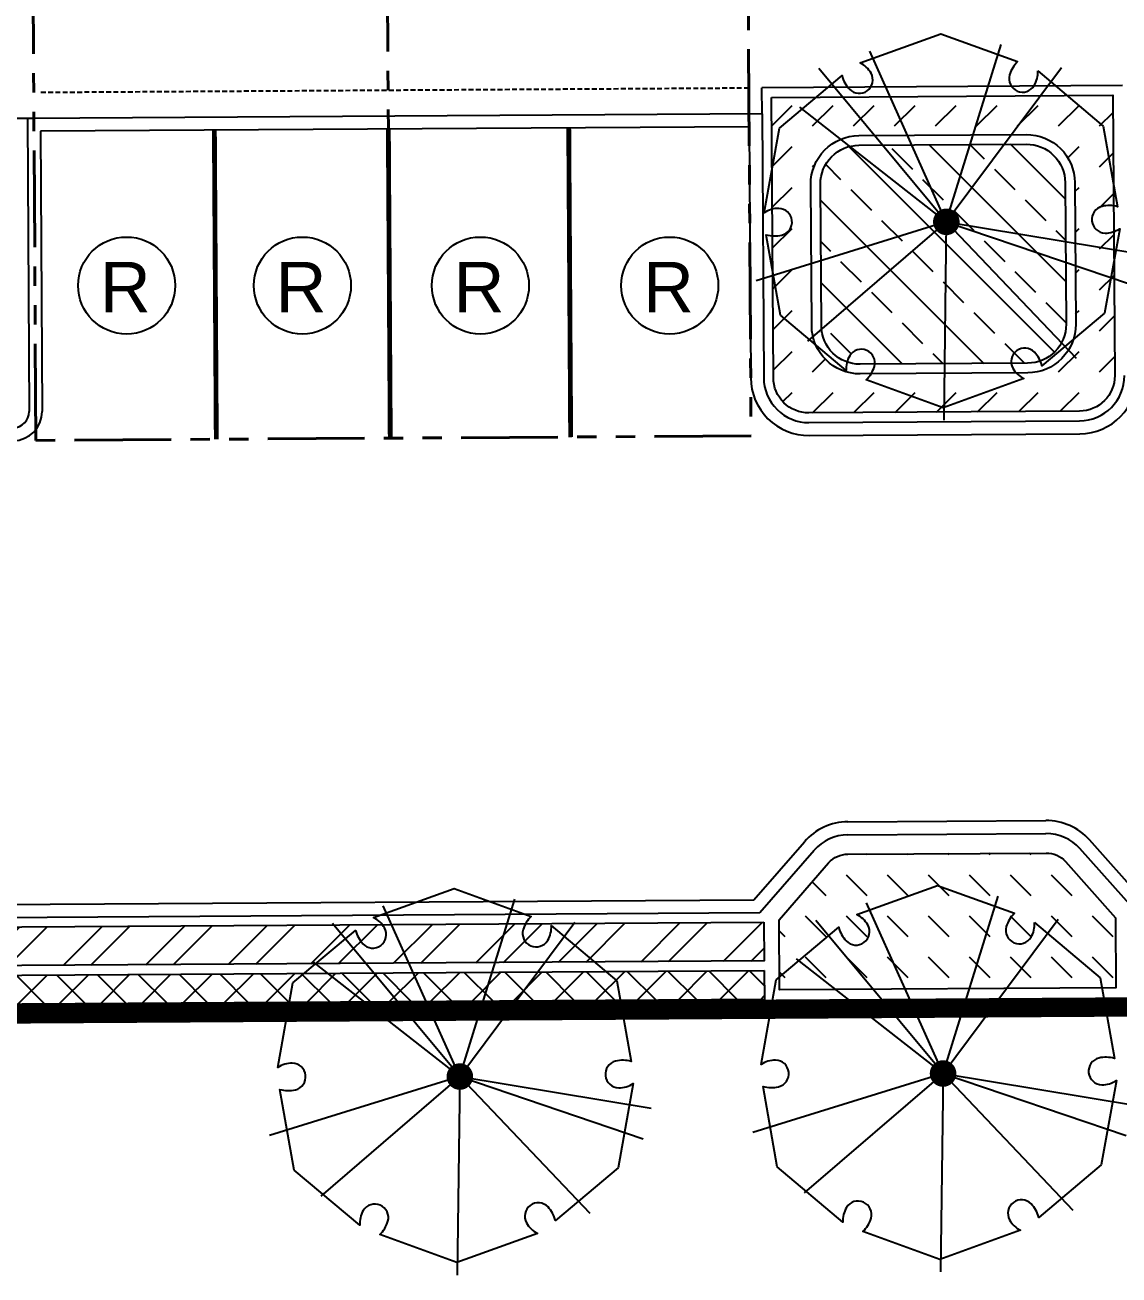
# Model space of a CAD drawing. Header units: feet. Extents: x 919634 to 928945, y 707022 to 708026.
# Drawn here: x 920686.9 to 920743.5, y 707041.9 to 707106.6 of the extents above; entities that cross this region are included whole.
import ezdxf
from ezdxf.enums import TextEntityAlignment as Align

# ---------------------------------------------------------------- set-up
doc = ezdxf.new("R2010")
doc.units = ezdxf.units.FT
doc.header["$LTSCALE"] = 20
doc.header["$MEASUREMENT"] = 0
for name, pattern in [('PHANTOM2', [1.25, 0.625, -0.125, 0.125, -0.125, 0.125, -0.125]), ('Site Plan$0$HIDDEN2', [0.1875, 0.125, -0.0625]), ('Site Plan$0$PHANTOM2', [1.25, 0.625, -0.125, 0.125, -0.125, 0.125, -0.125])]:
    doc.linetypes.add(name, pattern=pattern)
doc.layers.add('-u-site-propline', color=7, linetype='PHANTOM2', true_color=0xd10000)
for name, color, linetype in [('-u-site-xref', 7, 'Continuous'), ('L-002', 15, 'Continuous'), ('LK-TREE-013M', 6, 'Continuous'), ('LK-TREE-025M', 2, 'Continuous'), ('LK-TREE-035M', 123, 'Continuous'), ('LK-TREE-050M', 2, 'Continuous'), ('LK-TREE-TRNK', 32, 'Continuous'), ('LP-PATT-GRND', 251, 'Continuous'), ('LP-PATT-SHAR', 4, 'Continuous'), ('LP-SHAR-BRDR-CONT', 123, 'Continuous'), ('LP-TREE', 15, 'Continuous'), ('Site Plan$0$-u-site-parking_overhang', 252, 'Site Plan$0$HIDDEN2'), ('Site Plan$0$SP-PARKING DESIGNATION', 254, 'Continuous')]:
    doc.layers.add(name, color=color, linetype=linetype)
for name, color, linetype, lineweight in [('Site Plan$0$SP-CURB', 3, 'Continuous', 25), ('Site Plan$0$SP-LOT LINES', 252, 'Site Plan$0$PHANTOM2', 40), ('Site Plan$0$SP-PARKING-STRIPE', 252, 'Continuous', 25), ('Site Plan$0$SP-SIDEWALK', 2, 'Continuous', 25)]:
    doc.layers.add(name, color=color, linetype=linetype, lineweight=lineweight)
doc.layers.get('-u-site-xref').off()
doc.styles.add('Site Plan$0$ARIAL', font='arial.ttf')

# ---------------------------------------------------------------- blocks, each defined once
blk = doc.blocks.new('Site Plan')
at = {"layer": 'Site Plan$0$-u-site-parking_overhang', "ltscale": 0.1}
blk.add_line((920724.341, 707103.353, -0.001), (920687.675, 707103.123, -0.001), dxfattribs=at)
at = {"layer": 'Site Plan$0$SP-CURB'}
for p, q in [((920725.019, 707102.024), (920687.013, 707101.786)), ((920687.35, 707101.788), (920687.013, 707101.786)), ((920687.013, 707101.786), (920687.108, 707086.621)), ((920725.019, 707102.024), (920725.105, 707088.367)), ((920724.353, 707101.353), (920687.687, 707101.123)), ((920687.687, 707101.123), (920687.778, 707086.625)), ((920724.353, 707101.363), (920724.435, 707088.363)), ((920727.449, 707086.052), (920741.449, 707086.14)), ((920727.453, 707085.382), (920741.453, 707085.47)), ((920729.456, 707065.395), (920739.702, 707065.459)), ((920724.604, 707061.363), (920727.21, 707064.363)), ((920729.451, 707064.725), (920739.706, 707064.789)), ((920744.604, 707061.488), (920741.96, 707064.455)), ((920724.911, 707060.695), (920727.716, 707063.923)), ((920744.305, 707060.817), (920741.46, 707064.009)), ((920629.272, 707060.766), (920724.604, 707061.363)), ((920628.974, 707060.094), (920724.911, 707060.695))]:
    blk.add_line(p, q, dxfattribs=at)
for centre, radius, start, end in [((920727.435, 707088.382), 3, 180.35915, 270.35915), ((920727.435, 707088.382), 2.33, 180.35915, 270.35915), ((920741.434, 707088.47), 2.33, 270.35915, 0.35915), ((920741.434, 707088.47), 3, 270.35915, 0.35915), ((920686.278, 707086.615), 0.83, 270.35915, 0.35915), ((920686.278, 707086.615), 1.5, 270.35915, 0.35915), ((920729.475, 707062.395), 3, 90.35915, 139.01781), ((920739.72, 707062.46), 3, 41.69867, 90.35915), ((920729.475, 707062.395), 2.33, 90.35915, 139.01781), ((920739.72, 707062.46), 2.33, 41.69867, 90.35915)]:
    blk.add_arc(centre, radius, start, end, dxfattribs=at)
at = {"layer": 'Site Plan$0$SP-LOT LINES', "ltscale": 0.4}
for p, q in [((920687.454, 707085.131, -0.001), (920686.89, 707175.13, -0.001)), ((920705.787, 707085.246, -0.001), (920705.223, 707175.244, -0.001)), ((920723.889, 707175.361, -0.001), (920724.453, 707085.363, -0.001)), ((920724.453, 707085.363, -0.001), (920629.122, 707084.766, -0.001))]:
    blk.add_line(p, q, dxfattribs=at)
at = {"layer": 'Site Plan$0$SP-PARKING DESIGNATION'}
for centre in [(920692.148, 707093.141), (920701.24, 707093.141), (920710.449, 707093.141), (920720.245, 707093.141)]:
    blk.add_circle(centre, 2.511, dxfattribs=at)
at = {"layer": 'Site Plan$0$SP-PARKING-STRIPE', "const_width": 0.25}
for points in [[(920696.687, 707101.18), (920696.787, 707085.18)], [(920696.787, 707085.18), (920696.687, 707101.18)], [(920705.687, 707101.236), (920705.787, 707085.236)], [(920715.02, 707101.295), (920715.12, 707085.295)]]:
    blk.add_lwpolyline(points, dxfattribs=at)
at = {"layer": 'Site Plan$0$SP-SIDEWALK'}
for p, q in [((920743.67, 707103.486), (920725.011, 707103.369)), ((920725.019, 707102.031), (920725.011, 707103.369)), ((920687.013, 707101.786), (920684.686, 707101.771))]:
    blk.add_line(p, q, dxfattribs=at)
at = {"layer": 'Site Plan$0$SP-PARKING DESIGNATION', "style": 'Site Plan$0$ARIAL'}
for p in [(920692.08, 707091.762, 0), (920701.172, 707091.762, 0), (920710.381, 707091.762, 0), (920720.177, 707091.762, 0)]:
    blk.add_text('R', height=2.6, dxfattribs=at).set_placement(p, align=Align.CENTER)
blk = doc.blocks.new('TREE-DCID-109')
at = {"layer": 'LK-TREE-013M'}
for q in [(-0.2167, 0.4824), (-0.3601, 0.4331), (0.5178, -0.1757), (0.5412, -0.0897)]:
    blk.add_line((0, 0), q, dxfattribs=at)
at = {"layer": 'LK-TREE-025M'}
for q in [(0.3255, 0.4361), (-0.538, -0.1671), (-0.3929, -0.3378)]:
    blk.add_line((0, 0), q, dxfattribs=at)
at = {"layer": 'LK-TREE-035M'}
for q in [(0.1554, 0.5017), (-0.4146, 0.324), (-0.0073, -0.5611), (0.3673, -0.3859)]:
    blk.add_line((0, 0), q, dxfattribs=at)
at = {"layer": 'LK-TREE-050M'}
blk.add_lwpolyline([(0.2585, 0.4269), (0.4439, 0.2704), (0.4843, 0.0427, 0.127189), (0.4404, 0.0438, 0.875318), (0.449, -0.0318, 0.149076), (0.4901, -0.0195), (0.4473, -0.2584), (0.2703, -0.4072, 0.127189), (0.2492, -0.3686, 0.875318), (0.1881, -0.4139, 0.149076), (0.2192, -0.4433), (-0.009, -0.5257), (-0.2264, -0.4468, 0.127189), (-0.2035, -0.4093, 0.875318), (-0.2732, -0.379, 0.149076), (-0.2831, -0.4206), (-0.4686, -0.2642), (-0.509, -0.0365, 0.127189), (-0.4651, -0.0376, 0.875318), (-0.4737, 0.038, 0.149076), (-0.5147, 0.0258), (-0.4719, 0.2646), (-0.2949, 0.4134, 0.127189), (-0.2739, 0.3749, 0.875318), (-0.2128, 0.4201, 0.149076), (-0.2439, 0.4495), (-0.0157, 0.5319), (0.2017, 0.453, 0.127189), (0.1788, 0.4155, 0.875318), (0.2486, 0.3852, 0.149076)], format="xyb", close=True, dxfattribs=at)
at = {"layer": 'LK-TREE-TRNK', "const_width": 0.0375}
blk.add_lwpolyline([(-0.0188, 0, 1), (0.0188, 0, 1)], format="xyb", close=True, dxfattribs=at)

msp = doc.modelspace()

# ---------------------------------------------------------------- block references
at = {"layer": '-u-site-xref'}
msp.add_blockref('Site Plan', (0, 0), dxfattribs=at)

# ---------------------------------------------------------------- next in the draw order: hatches: boundary and pattern name
at = {"layer": 'LP-PATT-GRND'}
h = msp.add_hatch(dxfattribs=at)
h.set_pattern_fill('DASH', color=256, scale=12, angle=45)
h.set_pattern_definition([(45, (920725.5137, 707086.552), (0, 2.12132), [1.5, -1.5])])
edge = h.paths.add_edge_path()
edge.add_line((920725.514, 707102.872), (920743.173, 707102.982))
edge.add_line((920743.173, 707102.982), (920743.264, 707088.481))
edge.add_arc((920741.434, 707088.47), 1.83, -89.64025, 0.35915, ccw=False)
edge.add_line((920741.446, 707086.64), (920727.446, 707086.552))
edge.add_arc((920727.435, 707088.382), 1.83, 180.35915, 270.35915, ccw=False)
edge.add_line((920725.605, 707088.371), (920725.514, 707102.872))
edge = h.paths.add_edge_path(flags=16)
edge.add_line((920730.026, 707100.9), (920738.686, 707100.954))
edge.add_arc((920738.702, 707098.454), 2.5, 0.35915, 90.35915, ccw=False)
edge.add_line((920741.202, 707098.47), (920741.248, 707091.139))
edge.add_arc((920738.748, 707091.123), 2.5, -89.64085, 0.35915, ccw=False)
edge.add_line((920738.763, 707088.623), (920730.103, 707088.569))
edge.add_arc((920730.088, 707091.069), 2.5, 180.35919, 270.35915, ccw=False)
edge.add_line((920727.588, 707091.053), (920727.542, 707098.384))
edge.add_arc((920730.042, 707098.4), 2.5, 90.35915, 180.35919, ccw=False)
at = {"layer": 'LP-PATT-SHAR'}
h = msp.add_hatch(dxfattribs=at)
h.set_pattern_fill('ANSI33', color=256, scale=12, angle=90)
h.set_pattern_definition([(135, (920728.042, 707089.0687), (-2.1213, -2.1213), []), (135, (920728.042, 707091.19), (-2.1213, -2.1213), [1.5, -0.75])])
edge = h.paths.add_edge_path()
edge.add_line((920730.029, 707100.4), (920738.689, 707100.454))
edge.add_arc((920738.702, 707098.454), 2, 0.35915, 90.35915, ccw=False)
edge.add_line((920740.702, 707098.467), (920740.748, 707091.136))
edge.add_arc((920738.748, 707091.123), 2, -89.64085, 0.35915, ccw=False)
edge.add_line((920738.76, 707089.123), (920730.1, 707089.069))
edge.add_arc((920730.088, 707091.069), 2, 180.35919, 270.35915, ccw=False)
edge.add_line((920728.088, 707091.056), (920728.042, 707098.387))
edge.add_arc((920730.042, 707098.4), 2, 90.35915, 180.35919, ccw=False)
h = msp.add_hatch(dxfattribs=at)
h.set_pattern_fill('DASH', color=256, scale=12, angle=135)
h.set_pattern_definition([(135, (920825.9097, 707057.3282), (-2.12132, 2e-16), [1.5, -1.5])])
edge = h.paths.add_edge_path()
edge.add_line((920725.909, 707060.322), (920728.467, 707063.268))
edge.add_arc((920729.471, 707062.395), 1.33, 90.35915, 139.01781, ccw=False)
edge.add_line((920729.463, 707063.725), (920739.717, 707063.78))
edge.add_arc((920739.726, 707062.449), 1.331, 41.70623, 90.3776, ccw=False)
edge.add_line((920740.719, 707063.334), (920743.305, 707060.433))
edge.add_line((920743.305, 707060.433), (920743.328, 707056.811))
edge.add_line((920743.328, 707056.811), (920725.915, 707056.701))
edge.add_line((920725.915, 707056.701), (920725.909, 707060.322))
h = msp.add_hatch(dxfattribs=at)
h.set_pattern_fill('ANSI32', color=256, scale=8)
h.set_pattern_definition([(45, (920629.103, 707057.594), (-2.12132, 2.12132), []), (45, (920630.5173, 707057.594), (-2.12132, 2.12132), [])])
h.paths.add_polyline_path([(920725.113, 707060.196), (920725.127, 707058.196), (920629.116, 707057.594), (920629.103, 707059.594)])
h = msp.add_hatch(dxfattribs=at)
h.set_pattern_fill('ANSI37', color=256, scale=12)
h.set_pattern_definition([(45, (920114.4667, 707052.4105), (-1.06066, 1.06066), []), (135, (920114.4667, 707052.4105), (-1.06066, -1.06066), [])])
h.paths.add_polyline_path([(920725.129, 707057.696), (920725.14, 707056.197), (920629.129, 707055.595), (920629.119, 707057.095)])

# ---------------------------------------------------------------- next in the draw order: linework, layer by layer
at = {"layer": '-u-site-propline', "const_width": 1}
msp.add_lwpolyline([(920947, 707545.92), (920946.201, 707600.835), (920548.473, 707598.249), (920114.576, 707595.417), (920115.105, 707522.895), (920102.967, 707404.748), (920105.543, 707051.813), (920991.697, 707057.367), (920991.473, 707093.125), (921085.439, 707093.799), (921082.202, 707546.78)], close=True, dxfattribs=at)
at = {"layer": 'L-002'}
for points in [[(920725.514, 707102.872), (920743.173, 707102.982), (920743.264, 707088.481, -0.41421), (920741.446, 707086.64), (920727.446, 707086.552, -0.414214), (920725.605, 707088.371)], [(920730.026, 707100.9), (920738.686, 707100.954, -0.414214), (920741.202, 707098.47), (920741.248, 707091.139, -0.414214), (920738.763, 707088.623), (920730.103, 707088.569, -0.414213), (920727.588, 707091.053), (920727.542, 707098.384, -0.414214)]]:
    msp.add_lwpolyline(points, format="xyb", close=True, dxfattribs=at)
at = {"layer": 'LP-SHAR-BRDR-CONT'}
msp.add_lwpolyline([(920730.029, 707100.4), (920738.689, 707100.454, -0.414214), (920740.702, 707098.467), (920740.748, 707091.136, -0.414214), (920738.76, 707089.123), (920730.1, 707089.069, -0.414213), (920728.088, 707091.056), (920728.042, 707098.387, -0.414214)], format="xyb", close=True, dxfattribs=at)
at = {"layer": 'LP-SHAR-BRDR-CONT', "elevation": 0}
msp.add_lwpolyline([(920725.909, 707060.322), (920728.467, 707063.268, -0.215562), (920729.463, 707063.725), (920739.717, 707063.78, -0.21562), (920740.719, 707063.334), (920743.305, 707060.433), (920743.328, 707056.811), (920725.915, 707056.701)], format="xyb", close=True, dxfattribs=at)
at = {"layer": 'LP-SHAR-BRDR-CONT'}
for points in [[(920725.113, 707060.196), (920725.127, 707058.196), (920629.116, 707057.594), (920629.103, 707059.594), (920725.113, 707060.196)], [(920725.129, 707057.696), (920725.14, 707056.197), (920629.129, 707055.595), (920629.119, 707057.095), (920725.129, 707057.696)]]:
    msp.add_lwpolyline(points, close=True, dxfattribs=at)

# ---------------------------------------------------------------- next in the draw order: block references
at = {"layer": 'LP-TREE', "xscale": 18.29877919221403, "yscale": 18.29877919221403, "zscale": 18.29877919221403}
for p in [(920734.554, 707096.437), (920709.387, 707052.213), (920734.386, 707052.37)]:
    msp.add_blockref('TREE-DCID-109', p, dxfattribs=at)

doc.saveas('drawing.dxf')
